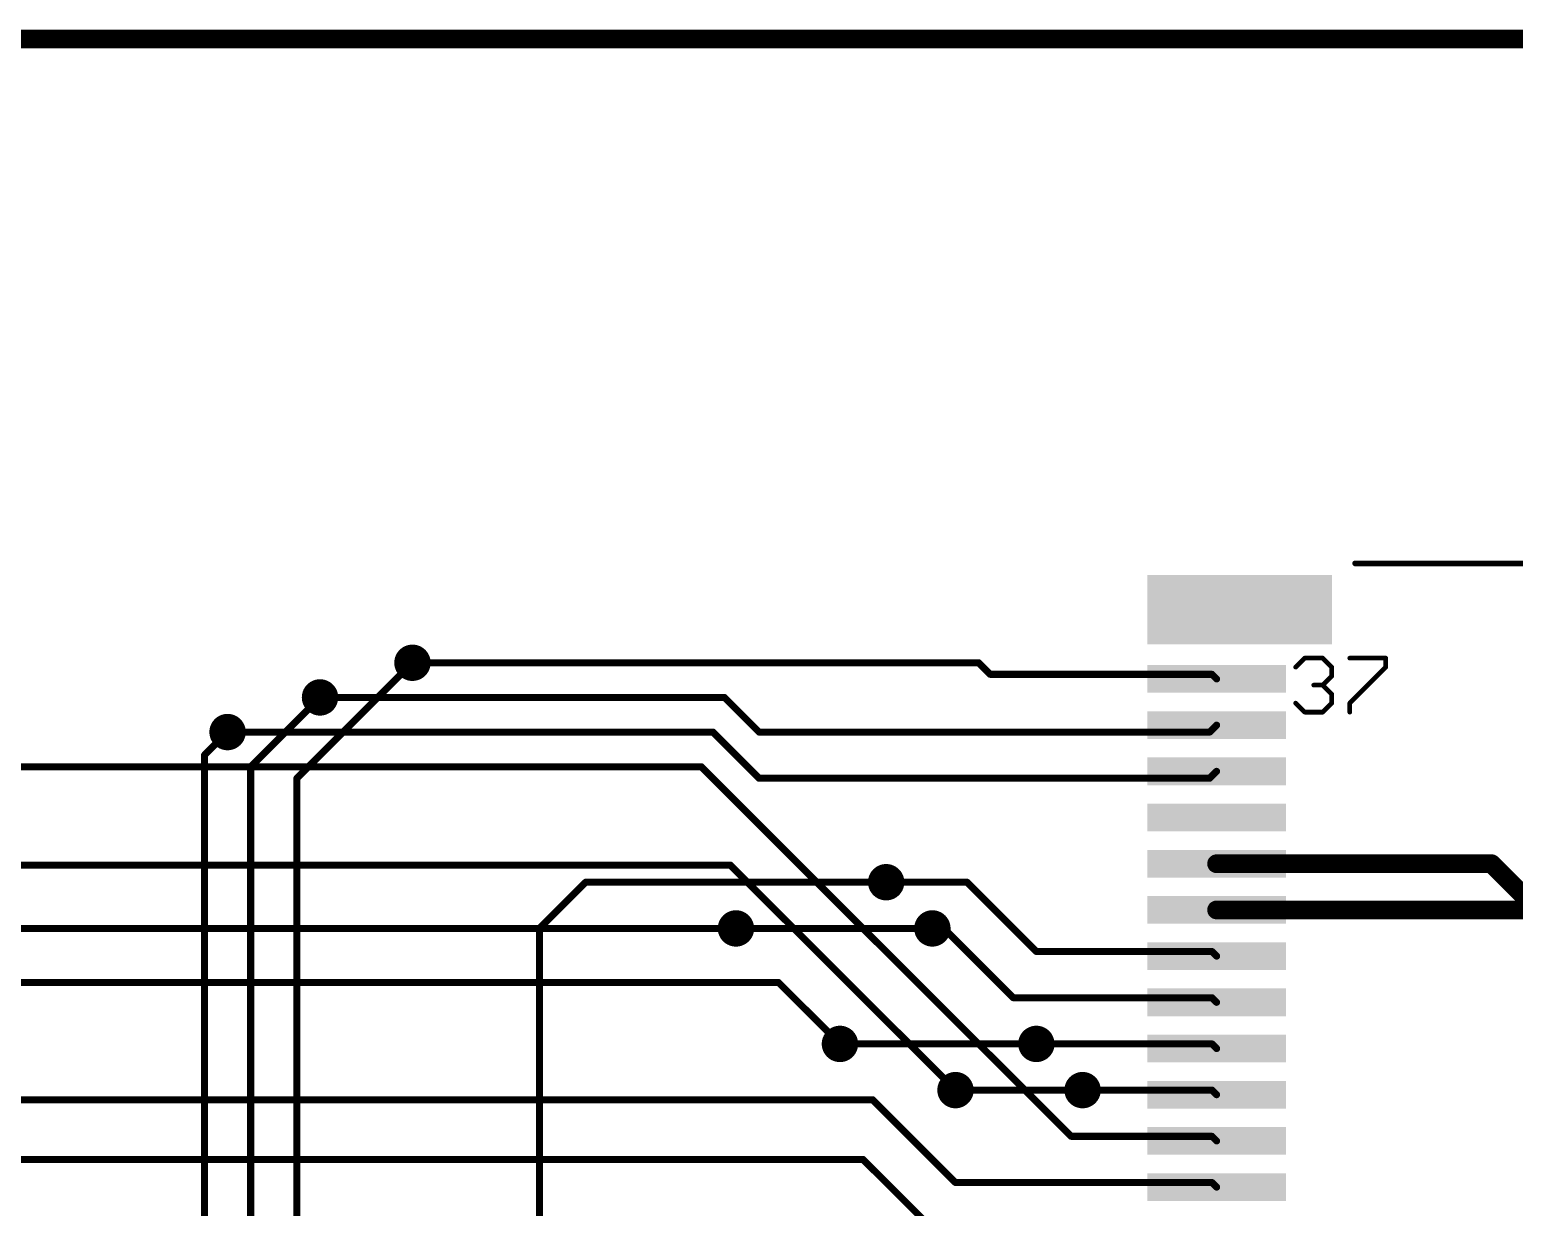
# Model space of a CAD drawing. Extents: x -0.2 to 96.6, y -1.3 to 89.2.
# Drawn here: x 31.47 to 63.59, y 63.71 to 89.2 of the extents above; entities that cross this region are included whole.
import ezdxf

# ---------------------------------------------------------------- set-up
doc = ezdxf.new("R2010")
doc.units = 0
for name, color, linetype in [('1', 22, 'CONTINUOUS'), ('16', 175, 'CONTINUOUS'), ('18', 82, 'CONTINUOUS'), ('20', 7, 'CONTINUOUS'), ('21', 253, 'CONTINUOUS')]:
    doc.layers.add(name, color=color, linetype=linetype)

# ---------------------------------------------------------------- blocks, each defined once
blk = doc.blocks.new('RECT')
blk.add_solid([(-0.5, -0.5), (0.5, -0.5), (-0.5, 0.5), (0.5, 0.5)])
blk = doc.blocks.new('ROUNDV')
at = {"const_width": 0.5}
blk.add_lwpolyline([(0, -0.25, 1), (0, 0.25, 1), (0, -0.25)], format="xyb", dxfattribs=at)

msp = doc.modelspace()

# ---------------------------------------------------------------- linework, layer by layer
at = {"layer": '1'}
for points, const_width in [([(0, 89), (95.75, 89)], 0.4064), ([(39.75, 75.5), (52, 75.5)], 0.1524), ([(52, 75.5), (52.25, 75.25)], 0.1524), ([(52.25, 75.25), (57.05, 75.25)], 0.1524), ([(57.05, 75.25), (57.15, 75.15)], 0.1524), ([(37.75, 74.75), (46.5, 74.75)], 0.1524), ([(46.5, 74.75), (47.25, 74)], 0.1524), ([(57, 74), (57.15, 74.15)], 0.1524), ([(35.75, 74), (46.25, 74)], 0.1524), ([(46.25, 74), (47.25, 73)], 0.1524), ([(47.25, 74), (57, 74)], 0.1524), ([(18.75, 73.25), (46, 73.25)], 0.1524), ([(46, 73.25), (54, 65.25)], 0.1524), ([(47.25, 73), (57, 73)], 0.1524), ([(57, 73), (57.15, 73.15)], 0.1524), ([(57.15, 71.15), (63.1, 71.15)], 0.4064), ([(63.1, 71.15), (64.1, 70.15)], 0.4064), ([(19.05, 71.12), (46.63, 71.12)], 0.1524), ([(46.63, 71.12), (51.5, 66.25)], 0.1524), ([(50, 70.75), (51.75, 70.75)], 0.1524), ([(51.75, 70.75), (53.25, 69.25)], 0.1524), ([(57.15, 70.15), (64.1, 70.15)], 0.4064), ([(17.75, 69.75), (46.75, 69.75)], 0.1524), ([(51, 69.75), (51.25, 69.75)], 0.1524), ([(51.25, 69.75), (52.75, 68.25)], 0.1524), ([(53.25, 69.25), (57.05, 69.25)], 0.1524), ([(57.05, 69.25), (57.15, 69.15)], 0.1524), ([(19.05, 68.58), (47.67, 68.58)], 0.1524), ([(47.67, 68.58), (49, 67.25)], 0.1524), ([(52.75, 68.25), (57.05, 68.25)], 0.1524), ([(57.05, 68.25), (57.15, 68.15)], 0.1524), ([(53.25, 67.25), (57.05, 67.25)], 0.1524), ([(57.05, 67.25), (57.15, 67.15)], 0.1524), ([(54.25, 66.25), (57.05, 66.25)], 0.1524), ([(57.05, 66.25), (57.15, 66.15)], 0.1524), ([(19.05, 66.04), (49.71, 66.04)], 0.1524), ([(49.71, 66.04), (51.5, 64.25)], 0.1524), ([(54, 65.25), (57.05, 65.25)], 0.1524), ([(57.05, 65.25), (57.15, 65.15)], 0.1524), ([(17.75, 64.75), (49.5, 64.75)], 0.1524), ([(49.5, 64.75), (51, 63.25)], 0.1524), ([(51.5, 64.25), (57.05, 64.25)], 0.1524), ([(57.05, 64.25), (57.15, 64.15)], 0.1524)]:
    msp.add_lwpolyline(points, dxfattribs=dict(at, const_width=const_width))
for points, const_width in [([(39.75, 75.5381, 1), (39.75, 75.4619)], 0.0762), ([(52.0269, 75.5269, 1), (51.9731, 75.4731)], 0.0762), ([(52, 75.4619, 1), (52, 75.5381)], 0.0762), ([(52.25, 75.2881, 1), (52.25, 75.2119)], 0.0762), ([(52.2231, 75.2231, 1), (52.2769, 75.2769)], 0.0762), ([(57.0769, 75.2769, 1), (57.0231, 75.2231)], 0.0762), ([(57.05, 75.2119, 1), (57.05, 75.2881)], 0.0762), ([(57.1231, 75.1231, 1), (57.1769, 75.1769)], 0.0762), ([(37.75, 74.7881, 1), (37.75, 74.7119)], 0.0762), ([(46.5269, 74.7769, 1), (46.4731, 74.7231)], 0.0762), ([(46.5, 74.7119, 1), (46.5, 74.7881)], 0.0762), ([(57.1769, 74.1231, 1), (57.1231, 74.1769)], 0.0762), ([(35.75, 74.0381, 1), (35.75, 73.9619)], 0.0762), ([(46.2769, 74.0269, 1), (46.2231, 73.9731)], 0.0762), ([(46.25, 73.9619, 1), (46.25, 74.0381)], 0.0762), ([(47.25, 74.0381, 1), (47.25, 73.9619)], 0.0762), ([(47.2231, 73.9731, 1), (47.2769, 74.0269)], 0.0762), ([(56.9731, 74.0269, 1), (57.0269, 73.9731)], 0.0762), ([(57, 73.9619, 1), (57, 74.0381)], 0.0762), ([(46.0269, 73.2769, 1), (45.9731, 73.2231)], 0.0762), ([(46, 73.2119, 1), (46, 73.2881)], 0.0762), ([(47.25, 73.0381, 1), (47.25, 72.9619)], 0.0762), ([(47.2231, 72.9731, 1), (47.2769, 73.0269)], 0.0762), ([(56.9731, 73.0269, 1), (57.0269, 72.9731)], 0.0762), ([(57, 72.9619, 1), (57, 73.0381)], 0.0762), ([(57.1769, 73.1231, 1), (57.1231, 73.1769)], 0.0762), ([(57.15, 71.2516, 1), (57.15, 71.0484)], 0.2032), ([(63.1718, 71.2218, 1), (63.0282, 71.0782)], 0.2032), ([(63.1, 71.0484, 1), (63.1, 71.2516)], 0.2032), ([(46.6569, 71.1469, 1), (46.6031, 71.0931)], 0.0762), ([(46.63, 71.0819, 1), (46.63, 71.1581)], 0.0762), ([(50, 70.7881, 1), (50, 70.7119)], 0.0762), ([(51.7769, 70.7769, 1), (51.7231, 70.7231)], 0.0762), ([(51.75, 70.7119, 1), (51.75, 70.7881)], 0.0762), ([(57.15, 70.2516, 1), (57.15, 70.0484)], 0.2032), ([(46.75, 69.7119, 1), (46.75, 69.7881)], 0.0762), ([(51, 69.7881, 1), (51, 69.7119)], 0.0762), ([(51.2769, 69.7769, 1), (51.2231, 69.7231)], 0.0762), ([(51.25, 69.7119, 1), (51.25, 69.7881)], 0.0762), ([(53.25, 69.2881, 1), (53.25, 69.2119)], 0.0762), ([(53.2231, 69.2231, 1), (53.2769, 69.2769)], 0.0762), ([(57.0769, 69.2769, 1), (57.0231, 69.2231)], 0.0762), ([(57.05, 69.2119, 1), (57.05, 69.2881)], 0.0762), ([(57.1231, 69.1231, 1), (57.1769, 69.1769)], 0.0762), ([(47.6969, 68.6069, 1), (47.6431, 68.5531)], 0.0762), ([(47.67, 68.5419, 1), (47.67, 68.6181)], 0.0762), ([(52.75, 68.2881, 1), (52.75, 68.2119)], 0.0762), ([(52.7231, 68.2231, 1), (52.7769, 68.2769)], 0.0762), ([(57.0769, 68.2769, 1), (57.0231, 68.2231)], 0.0762), ([(57.05, 68.2119, 1), (57.05, 68.2881)], 0.0762), ([(57.1231, 68.1231, 1), (57.1769, 68.1769)], 0.0762), ([(48.9731, 67.2231, 1), (49.0269, 67.2769)], 0.0762), ([(53.25, 67.2881, 1), (53.25, 67.2119)], 0.0762), ([(57.0769, 67.2769, 1), (57.0231, 67.2231)], 0.0762), ([(57.05, 67.2119, 1), (57.05, 67.2881)], 0.0762), ([(57.1231, 67.1231, 1), (57.1769, 67.1769)], 0.0762), ([(51.4731, 66.2231, 1), (51.5269, 66.2769)], 0.0762), ([(54.25, 66.2881, 1), (54.25, 66.2119)], 0.0762), ([(57.0769, 66.2769, 1), (57.0231, 66.2231)], 0.0762), ([(57.05, 66.2119, 1), (57.05, 66.2881)], 0.0762), ([(57.1231, 66.1231, 1), (57.1769, 66.1769)], 0.0762), ([(49.7369, 66.0669, 1), (49.6831, 66.0131)], 0.0762), ([(49.71, 66.0019, 1), (49.71, 66.0781)], 0.0762), ([(54, 65.2881, 1), (54, 65.2119)], 0.0762), ([(53.9731, 65.2231, 1), (54.0269, 65.2769)], 0.0762), ([(57.0769, 65.2769, 1), (57.0231, 65.2231)], 0.0762), ([(57.05, 65.2119, 1), (57.05, 65.2881)], 0.0762), ([(57.1231, 65.1231, 1), (57.1769, 65.1769)], 0.0762), ([(49.5269, 64.7769, 1), (49.4731, 64.7231)], 0.0762), ([(49.5, 64.7119, 1), (49.5, 64.7881)], 0.0762), ([(51.5, 64.2881, 1), (51.5, 64.2119)], 0.0762), ([(51.4731, 64.2231, 1), (51.5269, 64.2769)], 0.0762), ([(57.0769, 64.2769, 1), (57.0231, 64.2231)], 0.0762), ([(57.05, 64.2119, 1), (57.05, 64.2881)], 0.0762), ([(57.1231, 64.1231, 1), (57.1769, 64.1769)], 0.0762)]:
    msp.add_lwpolyline(points, format="xyb", dxfattribs=dict(at, const_width=const_width))
at = {"layer": '16', "const_width": 0.1524}
for points in [[(95.75, 89), (0, 89)], [(37.25, 73), (39.75, 75.5)], [(36.25, 73.25), (37.75, 74.75)], [(35.25, 73.5), (35.75, 74)], [(35.25, 56), (35.25, 73.5)], [(36.25, 55), (36.25, 73.25)], [(37.25, 54), (37.25, 73)], [(42.5, 69.75), (43.5, 70.75)], [(43.5, 70.75), (50, 70.75)], [(42.5, 48.25), (42.5, 69.75)], [(46.75, 69.75), (51, 69.75)], [(49, 67.25), (53.25, 67.25)], [(51.5, 66.25), (54.25, 66.25)]]:
    msp.add_lwpolyline(points, dxfattribs=at)
at = {"layer": '16', "const_width": 0.0762}
for points in [[(39.7769, 75.4731, 1), (39.7231, 75.5269)], [(37.7769, 74.7231, 1), (37.7231, 74.7769)], [(35.7769, 73.9731, 1), (35.7231, 74.0269)], [(35.2881, 73.5, 1), (35.2119, 73.5)], [(35.2231, 73.5269, 1), (35.2769, 73.4731)], [(36.2881, 73.25, 1), (36.2119, 73.25)], [(36.2231, 73.2769, 1), (36.2769, 73.2231)], [(37.2881, 73, 1), (37.2119, 73)], [(37.2231, 73.0269, 1), (37.2769, 72.9731)], [(43.5, 70.7881, 1), (43.5, 70.7119)], [(43.5269, 70.7231, 1), (43.4731, 70.7769)], [(50, 70.7119, 1), (50, 70.7881)], [(42.5381, 69.75, 1), (42.4619, 69.75)], [(42.4731, 69.7769, 1), (42.5269, 69.7231)], [(46.75, 69.7881, 1), (46.75, 69.7119)], [(51, 69.7119, 1), (51, 69.7881)], [(49, 67.2881, 1), (49, 67.2119)], [(53.25, 67.2119, 1), (53.25, 67.2881)], [(51.5, 66.2881, 1), (51.5, 66.2119)], [(54.25, 66.2119, 1), (54.25, 66.2881)]]:
    msp.add_lwpolyline(points, format="xyb", dxfattribs=at)
at = {"layer": '20'}
msp.add_line((95.85, 88.9), (0, 88.9), dxfattribs=at)
at = {"layer": '21'}
for points, const_width in [([(83.15, 77.65), (60.15, 77.65)], 0.127), ([(58.862, 75.4053), (59.0569, 75.6002)], 0.1016), ([(59.0569, 75.6002), (59.4467, 75.6002)], 0.1016), ([(59.4467, 75.6002), (59.6416, 75.4053)], 0.1016), ([(60.0314, 75.6002), (60.811, 75.6002)], 0.1016), ([(60.811, 75.6002), (60.811, 75.4053)], 0.1016), ([(59.6416, 75.2104), (59.4467, 75.0155)], 0.1016), ([(59.6416, 75.4053), (59.6416, 75.2104)], 0.1016), ([(60.811, 75.4053), (60.0314, 74.6257)], 0.1016), ([(59.4467, 75.0155), (59.2518, 75.0155)], 0.1016), ([(59.4467, 75.0155), (59.6416, 74.8206)], 0.1016), ([(59.6416, 74.8206), (59.6416, 74.6257)], 0.1016), ([(59.0569, 74.4308), (58.862, 74.6257)], 0.1016), ([(59.6416, 74.6257), (59.4467, 74.4308)], 0.1016), ([(60.0314, 74.6257), (60.0314, 74.4308)], 0.1016), ([(59.4467, 74.4308), (59.0569, 74.4308)], 0.1016)]:
    msp.add_lwpolyline(points, dxfattribs=dict(at, const_width=const_width))
for points, const_width in [([(60.15, 77.6818, 1), (60.15, 77.6183)], 0.0635), ([(59.0569, 75.6256, 1), (59.0569, 75.5748)], 0.0508), ([(59.0749, 75.5822, 1), (59.0389, 75.6182)], 0.0508), ([(59.4647, 75.6182, 1), (59.4287, 75.5822)], 0.0508), ([(59.4467, 75.5748, 1), (59.4467, 75.6256)], 0.0508), ([(60.0314, 75.6256, 1), (60.0314, 75.5748)], 0.0508), ([(60.8364, 75.6002, 1), (60.7856, 75.6002)], 0.0508), ([(60.811, 75.5748, 1), (60.811, 75.6256)], 0.0508), ([(58.844, 75.4233, 1), (58.88, 75.3873)], 0.0508), ([(59.667, 75.4053, 1), (59.6162, 75.4053)], 0.0508), ([(59.6162, 75.2104, 1), (59.667, 75.2104)], 0.0508), ([(59.6236, 75.3873, 1), (59.6596, 75.4233)], 0.0508), ([(59.6596, 75.1924, 1), (59.6236, 75.2284)], 0.0508), ([(60.7856, 75.4053, 1), (60.8364, 75.4053)], 0.0508), ([(60.829, 75.3873, 1), (60.793, 75.4233)], 0.0508), ([(59.2518, 75.0409, 1), (59.2518, 74.9901)], 0.0508), ([(59.4647, 75.0335, 1), (59.4287, 74.9975)], 0.0508), ([(59.4287, 75.0335, 1), (59.4647, 74.9975)], 0.0508), ([(59.4467, 74.9901, 1), (59.4467, 75.0409)], 0.0508), ([(59.667, 74.8206, 1), (59.6162, 74.8206)], 0.0508), ([(59.6236, 74.8026, 1), (59.6596, 74.8386)], 0.0508), ([(58.88, 74.6437, 1), (58.844, 74.6077)], 0.0508), ([(59.6162, 74.6257, 1), (59.667, 74.6257)], 0.0508), ([(59.6596, 74.6077, 1), (59.6236, 74.6437)], 0.0508), ([(60.0134, 74.6437, 1), (60.0494, 74.6077)], 0.0508), ([(60.0568, 74.6257, 1), (60.006, 74.6257)], 0.0508), ([(59.0569, 74.4562, 1), (59.0569, 74.4054)], 0.0508), ([(59.0389, 74.4128, 1), (59.0749, 74.4488)], 0.0508), ([(59.4287, 74.4488, 1), (59.4647, 74.4128)], 0.0508), ([(59.4467, 74.4054, 1), (59.4467, 74.4562)], 0.0508), ([(60.006, 74.4308, 1), (60.0568, 74.4308)], 0.0508)]:
    msp.add_lwpolyline(points, format="xyb", dxfattribs=dict(at, const_width=const_width))

# ---------------------------------------------------------------- block references
at = {"layer": '1', "rotation": 180}
for p, xscale, yscale in [((57.65, 76.65), 4, 1.5), ((57.15, 75.15), 3, 0.6), ((57.15, 74.15), 3, 0.6), ((57.15, 73.15), 3, 0.6), ((57.15, 72.15), 3, 0.6), ((57.15, 71.15), 3, 0.6), ((57.15, 70.15), 3, 0.6), ((57.15, 69.15), 3, 0.6), ((57.15, 68.15), 3, 0.6), ((57.15, 67.15), 3, 0.6), ((57.15, 66.15), 3, 0.6), ((57.15, 65.15), 3, 0.6), ((57.15, 64.15), 3, 0.6)]:
    msp.add_blockref('RECT', p, dxfattribs=dict(at, xscale=xscale, yscale=yscale))
at = {"layer": '18', "xscale": 0.7874, "yscale": 0.7874}
for p in [(39.75, 75.5), (39.75, 75.5), (37.75, 74.75), (37.75, 74.75), (35.75, 74), (35.75, 74), (50, 70.75), (50, 70.75), (46.75, 69.75), (46.75, 69.75), (51, 69.75), (51, 69.75), (49, 67.25), (49, 67.25), (53.25, 67.25), (53.25, 67.25), (51.5, 66.25), (51.5, 66.25), (54.25, 66.25), (54.25, 66.25)]:
    msp.add_blockref('ROUNDV', p, dxfattribs=at)

doc.saveas('drawing.dxf')
